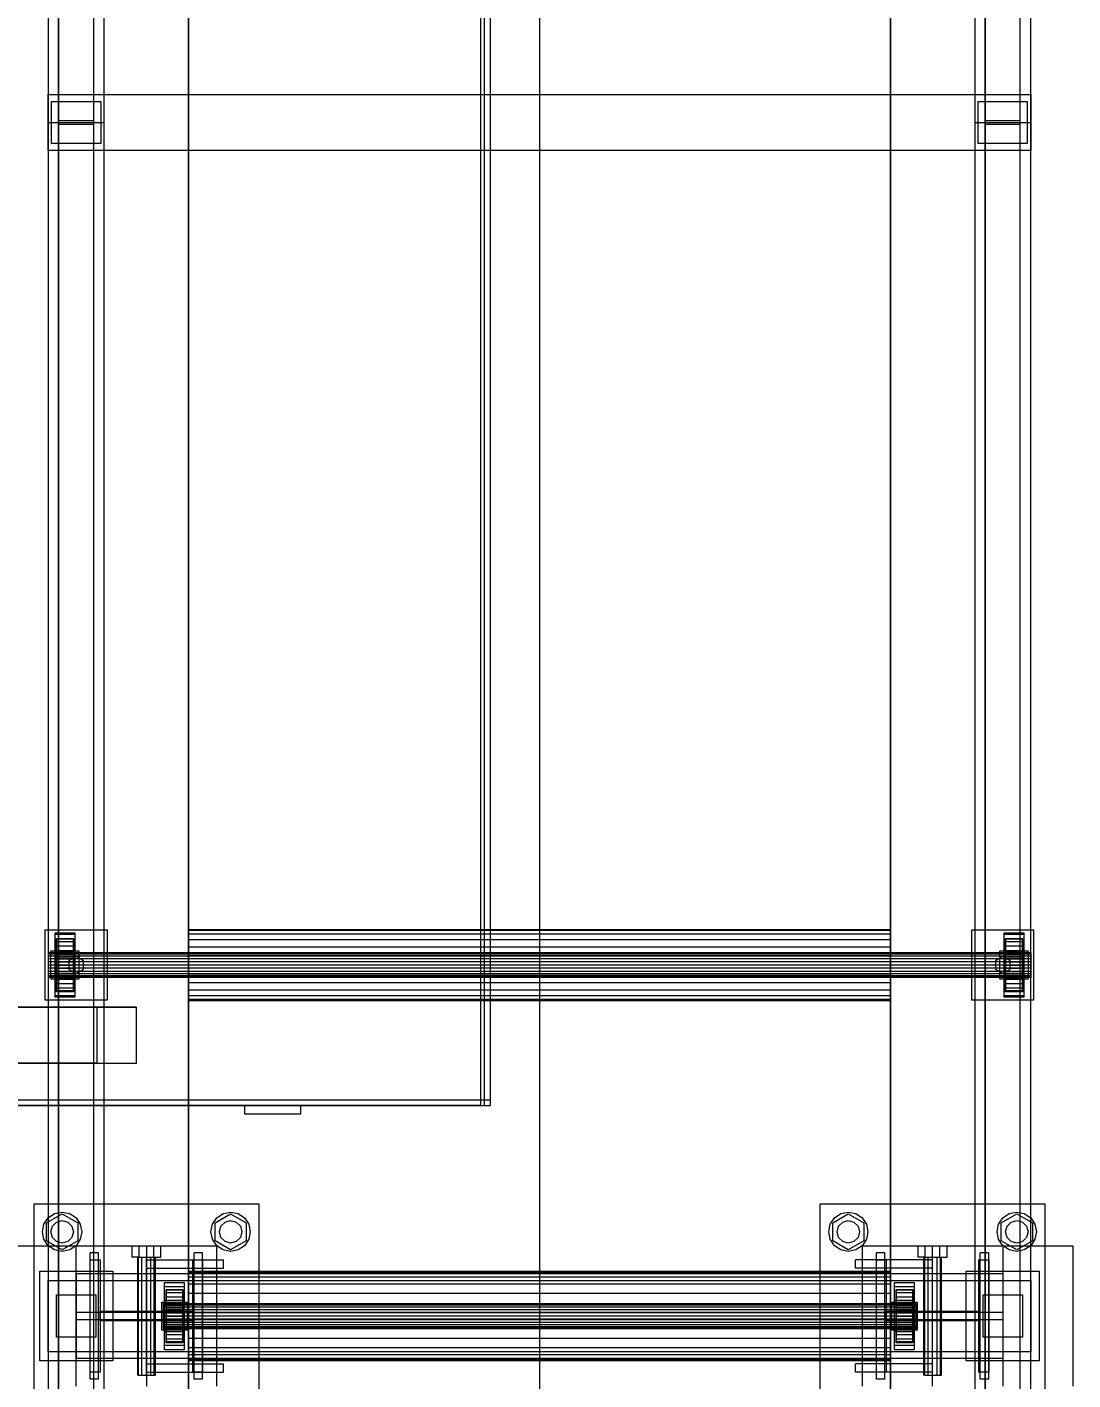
# Model space of a CAD drawing. Header units: millimetres. Extents: x -1970 to 59977, y -50268 to 6837.
# Drawn here: x 58874 to 59619, y -19446 to -18482 of the extents above; entities that cross this region are included whole.
import ezdxf

# ---------------------------------------------------------------- set-up
doc = ezdxf.new("R2010")
doc.units = ezdxf.units.MM
for name, color, linetype, lineweight in [('COTAS_P', 1, 'Continuous', 0), ('superior_C04', 7, 'Continuous', 0), ('superior_secador', 7, 'Continuous', 0)]:
    doc.layers.add(name, color=color, linetype=linetype, lineweight=lineweight)
doc.dimstyles.new('R19_100', dxfattribs={"dimtxt": 250, "dimasz": 150, "dimexe": 150, "dimexo": 80, "dimgap": 100, "dimtad": 1, "dimtih": 1, "dimtoh": 1, "dimdsep": 46, "dimcen": 0.09, "dimadec": 0, "dimazin": 0, "dimtfac": 1, "dimtdec": 4, "dimtofl": 0, "dimtmove": 0, "dimatfit": 3, "dimfxl": 1, "dimtolj": 1, "dimtzin": 0, "dimarcsym": 0})

# ---------------------------------------------------------------- blocks, each defined once
blk = doc.blocks.new('*D26')
at = {"layer": 'COTAS_P', "color": 0, "lineweight": -2, "transparency": 16777216}
for p, q in [((59159.25, -15400), (58189.25, -15400)), ((58339.25, -19600), (58339.25, -15550)), ((59159.25, -19750), (58189.25, -19750))]:
    blk.add_line(p, q, dxfattribs=at)
at = {"layer": 'COTAS_P', "color": 0, "transparency": 16777216}
for points in [[(58314.25, -15550), (58364.25, -15550), (58339.25, -15400)], [(58314.25, -19600), (58364.25, -19600), (58339.25, -19750)]]:
    blk.add_solid(points, dxfattribs=at)
at = {"layer": 'Defpoints', "color": 0, "transparency": 16777216}
for p in [(58339.25, -15400), (59239.25, -15400), (59239.25, -19750)]:
    blk.add_point(p, dxfattribs=at)

msp = doc.modelspace()

# ---------------------------------------------------------------- linework, layer by layer
at = {"layer": 'superior_C04'}
for p, q in [((58989.253, -19750), (58989.253, -15400)), ((59489.253, -15400), (59489.253, -19750)), ((58889.253, -17350), (58889.253, -18550)), ((58896.753, -17348.878), (58896.753, -18548.878)), ((58896.753, -18551.122), (58896.753, -17351.122)), ((58921.753, -18548.878), (58921.753, -17348.878)), ((58921.753, -18551.122), (58921.753, -17351.122)), ((58929.253, -18550), (58929.253, -17350)), ((59549.253, -17350), (59549.253, -18550)), ((59556.753, -17348.878), (59556.753, -18548.878)), ((59556.753, -18551.122), (59556.753, -17351.122)), ((59581.753, -18548.878), (59581.753, -17348.878)), ((59581.753, -18551.122), (59581.753, -17351.122)), ((59589.253, -18550), (59589.253, -17350)), ((58989.253, -18420), (58989.253, -19400)), ((59239.253, -18420), (59239.253, -19400)), ((59489.253, -19400), (59489.253, -18420)), ((58889.253, -18570), (58889.253, -18530)), ((58889.253, -18530), (59589.253, -18530)), ((58891.753, -18535), (58926.753, -18535)), ((58891.753, -18565), (58891.753, -18535)), ((58926.753, -18535), (58926.753, -18565)), ((59551.753, -18535), (59586.753, -18535)), ((59551.753, -18565), (59551.753, -18535)), ((59586.753, -18535), (59586.753, -18565)), ((59589.253, -18530), (59589.253, -18570)), ((58889.253, -18550), (58929.253, -18550)), ((58889.253, -18550), (58889.253, -19750)), ((58921.753, -18548.878), (58896.753, -18548.878)), ((58896.753, -18548.878), (58896.753, -18551.122)), ((58896.753, -19748.878), (58896.753, -18548.878)), ((58896.753, -18551.122), (58921.753, -18551.122)), ((58896.753, -18551.122), (58896.753, -19751.122)), ((58921.753, -18551.122), (58921.753, -18548.878)), ((58921.753, -19748.878), (58921.753, -18548.878)), ((58921.753, -19751.122), (58921.753, -18551.122)), ((58929.253, -19750), (58929.253, -18550)), ((59549.253, -18550), (59589.253, -18550)), ((59549.253, -18550), (59549.253, -19750)), ((59581.753, -18548.878), (59556.753, -18548.878)), ((59556.753, -18548.878), (59556.753, -18551.122)), ((59556.753, -19748.878), (59556.753, -18548.878)), ((59556.753, -18551.122), (59581.753, -18551.122)), ((59556.753, -18551.122), (59556.753, -19751.122)), ((59581.753, -18551.122), (59581.753, -18548.878)), ((59581.753, -19748.878), (59581.753, -18548.878)), ((59581.753, -19751.122), (59581.753, -18551.122)), ((59589.253, -19750), (59589.253, -18550)), ((58926.753, -18565), (58891.753, -18565)), ((59586.753, -18565), (59551.753, -18565)), ((59589.253, -18570), (58889.253, -18570)), ((58887.253, -19175), (58887.253, -19125)), ((58887.253, -19125), (58931.253, -19125)), ((58931.253, -19125), (58931.253, -19175)), ((58989.253, -19124.6), (58989.253, -19125.465)), ((58989.253, -19124.6), (59489.253, -19124.6)), ((58989.253, -19125.465), (58989.253, -19128.003)), ((59489.253, -19125.465), (58989.253, -19125.465)), ((59489.253, -19125.465), (59489.253, -19124.6)), ((59489.253, -19125.465), (59489.253, -19128.003)), ((59547.253, -19175), (59547.253, -19125)), ((59547.253, -19125), (59591.253, -19125)), ((59591.253, -19125), (59591.253, -19175)), ((58894.253, -19173), (58894.253, -19127)), ((58894.253, -19127), (58908.253, -19127)), ((58894.253, -19140), (58894.253, -19128)), ((58894.253, -19128), (58908.253, -19128)), ((58895.253, -19141), (58895.253, -19131)), ((58895.253, -19131), (58895.253, -19131.647)), ((58895.253, -19131), (58907.253, -19131)), ((58895.253, -19131.647), (58895.253, -19141.307)), ((58907.253, -19131.647), (58895.253, -19131.647)), ((58895.253, -19131.647), (58895.253, -19133.546)), ((58895.253, -19133.546), (58895.253, -19142.206)), ((58907.253, -19133.546), (58895.253, -19133.546)), ((58895.253, -19133.546), (58895.253, -19136.565)), ((58907.253, -19131.647), (58907.253, -19131)), ((58907.253, -19131), (58907.253, -19141)), ((58907.253, -19141.307), (58907.253, -19131.647)), ((58907.253, -19133.546), (58907.253, -19131.647)), ((58907.253, -19142.206), (58907.253, -19133.546)), ((58907.253, -19136.565), (58907.253, -19133.546)), ((58908.253, -19127), (58908.253, -19173)), ((58908.253, -19128), (58908.253, -19140)), ((58989.253, -19128.003), (58989.253, -19132.039)), ((59489.253, -19128.003), (58989.253, -19128.003)), ((58989.253, -19132.039), (58989.253, -19137.3)), ((59489.253, -19132.039), (58989.253, -19132.039)), ((59489.253, -19128.003), (59489.253, -19132.039)), ((59489.253, -19132.039), (59489.253, -19137.3)), ((59570.253, -19173), (59570.253, -19127)), ((59570.253, -19127), (59584.253, -19127)), ((59570.253, -19140), (59570.253, -19128)), ((59570.253, -19128), (59584.253, -19128)), ((59571.253, -19141), (59571.253, -19131)), ((59571.253, -19131), (59571.253, -19131.647)), ((59571.253, -19131), (59583.253, -19131)), ((59571.253, -19131.647), (59571.253, -19141.307)), ((59583.253, -19131.647), (59571.253, -19131.647)), ((59571.253, -19131.647), (59571.253, -19133.546)), ((59571.253, -19133.546), (59571.253, -19142.206)), ((59583.253, -19133.546), (59571.253, -19133.546)), ((59571.253, -19133.546), (59571.253, -19136.565)), ((59583.253, -19131.647), (59583.253, -19131)), ((59583.253, -19131), (59583.253, -19141)), ((59583.253, -19141.307), (59583.253, -19131.647)), ((59583.253, -19133.546), (59583.253, -19131.647)), ((59583.253, -19142.206), (59583.253, -19133.546)), ((59583.253, -19136.565), (59583.253, -19133.546)), ((59584.253, -19127), (59584.253, -19173)), ((59584.253, -19128), (59584.253, -19140)), ((58889.253, -19141), (58889.253, -19141.307)), ((58889.253, -19141), (59589.253, -19141)), ((58889.253, -19141.307), (58889.253, -19142.206)), ((59589.253, -19141.307), (58889.253, -19141.307)), ((58889.253, -19142.206), (58889.253, -19143.636)), ((59589.253, -19142.206), (58889.253, -19142.206)), ((58889.253, -19143.636), (58889.253, -19145.5)), ((59589.253, -19143.636), (58889.253, -19143.636)), ((58891.253, -19160), (58891.253, -19140)), ((58891.253, -19140), (58911.253, -19140)), ((58908.253, -19140), (58894.253, -19140)), ((58895.253, -19136.565), (58895.253, -19143.636)), ((58907.253, -19136.565), (58895.253, -19136.565)), ((58895.253, -19136.565), (58895.253, -19140.5)), ((58895.253, -19140.5), (58895.253, -19145.5)), ((58907.253, -19140.5), (58895.253, -19140.5)), ((58895.253, -19140.5), (58895.253, -19145.082)), ((58895.253, -19141.307), (58895.253, -19141)), ((58907.253, -19141), (58895.253, -19141)), ((58895.253, -19141.307), (58907.253, -19141.307)), ((58895.253, -19142.206), (58895.253, -19141.307)), ((58895.253, -19142.206), (58907.253, -19142.206)), ((58895.253, -19143.636), (58895.253, -19142.206)), ((58895.253, -19143.636), (58907.253, -19143.636)), ((58895.253, -19145.5), (58895.253, -19143.636)), ((58909.253, -19144), (58904.057, -19147)), ((58907.253, -19143.636), (58907.253, -19136.565)), ((58907.253, -19140.5), (58907.253, -19136.565)), ((58907.253, -19145.5), (58907.253, -19140.5)), ((58907.253, -19145.082), (58907.253, -19140.5)), ((58907.253, -19141), (58907.253, -19141.307)), ((58907.253, -19141.307), (58907.253, -19142.206)), ((58907.253, -19142.206), (58907.253, -19143.636)), ((58907.253, -19143.636), (58907.253, -19145.5)), ((58914.449, -19147), (58909.253, -19144)), ((58911.253, -19140), (58911.253, -19160)), ((58989.253, -19137.3), (58989.253, -19143.426)), ((59489.253, -19137.3), (58989.253, -19137.3)), ((58989.253, -19143.426), (58989.253, -19150)), ((59489.253, -19143.426), (58989.253, -19143.426)), ((59489.253, -19137.3), (59489.253, -19143.426)), ((59489.253, -19143.426), (59489.253, -19150)), ((59569.253, -19144), (59564.057, -19147)), ((59567.253, -19160), (59567.253, -19140)), ((59567.253, -19140), (59587.253, -19140)), ((59574.449, -19147), (59569.253, -19144)), ((59584.253, -19140), (59570.253, -19140)), ((59571.253, -19136.565), (59571.253, -19143.636)), ((59583.253, -19136.565), (59571.253, -19136.565)), ((59571.253, -19136.565), (59571.253, -19140.5)), ((59571.253, -19140.5), (59571.253, -19145.5)), ((59583.253, -19140.5), (59571.253, -19140.5)), ((59571.253, -19140.5), (59571.253, -19145.082)), ((59571.253, -19141.307), (59571.253, -19141)), ((59583.253, -19141), (59571.253, -19141)), ((59571.253, -19141.307), (59583.253, -19141.307)), ((59571.253, -19142.206), (59571.253, -19141.307)), ((59571.253, -19142.206), (59583.253, -19142.206)), ((59571.253, -19143.636), (59571.253, -19142.206)), ((59571.253, -19143.636), (59583.253, -19143.636)), ((59571.253, -19145.5), (59571.253, -19143.636)), ((59583.253, -19143.636), (59583.253, -19136.565)), ((59583.253, -19140.5), (59583.253, -19136.565)), ((59583.253, -19145.5), (59583.253, -19140.5)), ((59583.253, -19145.082), (59583.253, -19140.5)), ((59583.253, -19141), (59583.253, -19141.307)), ((59583.253, -19141.307), (59583.253, -19142.206)), ((59583.253, -19142.206), (59583.253, -19143.636)), ((59583.253, -19143.636), (59583.253, -19145.5)), ((59587.253, -19140), (59587.253, -19160)), ((59589.253, -19141.307), (59589.253, -19141)), ((59589.253, -19141.307), (59589.253, -19142.206)), ((59589.253, -19142.206), (59589.253, -19143.636)), ((59589.253, -19143.636), (59589.253, -19145.5)), ((58889.253, -19145.5), (58889.253, -19147.671)), ((59589.253, -19145.5), (58889.253, -19145.5)), ((58889.253, -19147.671), (58889.253, -19150)), ((59589.253, -19147.671), (58889.253, -19147.671)), ((58889.253, -19150), (58889.253, -19152.329)), ((59589.253, -19150), (58889.253, -19150)), ((58889.253, -19152.329), (58889.253, -19154.5)), ((59589.253, -19152.329), (58889.253, -19152.329)), ((58895.253, -19145.082), (58895.253, -19147.671)), ((58907.253, -19145.082), (58895.253, -19145.082)), ((58895.253, -19145.082), (58895.253, -19150)), ((58895.253, -19145.5), (58907.253, -19145.5)), ((58895.253, -19147.671), (58895.253, -19145.5)), ((58895.253, -19147.671), (58907.253, -19147.671)), ((58895.253, -19150), (58895.253, -19147.671)), ((58895.253, -19150), (58907.253, -19150)), ((58895.253, -19150), (58895.253, -19154.918)), ((58895.253, -19152.329), (58895.253, -19150)), ((58895.253, -19154.918), (58895.253, -19152.329)), ((58895.253, -19152.329), (58907.253, -19152.329)), ((58895.253, -19154.5), (58895.253, -19152.329)), ((58904.057, -19147), (58904.057, -19153)), ((58904.057, -19153), (58909.253, -19156)), ((58907.253, -19147.671), (58907.253, -19145.082)), ((58907.253, -19150), (58907.253, -19145.082)), ((58907.253, -19145.5), (58907.253, -19147.671)), ((58907.253, -19147.671), (58907.253, -19150)), ((58907.253, -19150), (58907.253, -19152.329)), ((58907.253, -19154.918), (58907.253, -19150)), ((58907.253, -19152.329), (58907.253, -19154.918)), ((58907.253, -19152.329), (58907.253, -19154.5)), ((58909.253, -19156), (58914.449, -19153)), ((58914.449, -19153), (58914.449, -19147)), ((58989.253, -19150), (58989.253, -19156.574)), ((59489.253, -19150), (58989.253, -19150)), ((59489.253, -19150), (59489.253, -19156.574)), ((59564.057, -19147), (59564.057, -19153)), ((59564.057, -19153), (59569.253, -19156)), ((59569.253, -19156), (59574.449, -19153)), ((59571.253, -19145.082), (59571.253, -19147.671)), ((59583.253, -19145.082), (59571.253, -19145.082)), ((59571.253, -19145.082), (59571.253, -19150)), ((59571.253, -19145.5), (59583.253, -19145.5)), ((59571.253, -19147.671), (59571.253, -19145.5)), ((59571.253, -19147.671), (59583.253, -19147.671)), ((59571.253, -19150), (59571.253, -19147.671)), ((59571.253, -19150), (59583.253, -19150)), ((59571.253, -19150), (59571.253, -19154.918)), ((59571.253, -19152.329), (59571.253, -19150)), ((59571.253, -19154.918), (59571.253, -19152.329)), ((59571.253, -19152.329), (59583.253, -19152.329)), ((59571.253, -19154.5), (59571.253, -19152.329)), ((59574.449, -19153), (59574.449, -19147)), ((59583.253, -19147.671), (59583.253, -19145.082)), ((59583.253, -19150), (59583.253, -19145.082)), ((59583.253, -19145.5), (59583.253, -19147.671)), ((59583.253, -19147.671), (59583.253, -19150)), ((59583.253, -19150), (59583.253, -19152.329)), ((59583.253, -19154.918), (59583.253, -19150)), ((59583.253, -19152.329), (59583.253, -19154.918)), ((59583.253, -19152.329), (59583.253, -19154.5)), ((59589.253, -19145.5), (59589.253, -19147.671)), ((59589.253, -19147.671), (59589.253, -19150)), ((59589.253, -19150), (59589.253, -19152.329)), ((59589.253, -19152.329), (59589.253, -19154.5)), ((58889.253, -19154.5), (58889.253, -19156.364)), ((59589.253, -19154.5), (58889.253, -19154.5)), ((58889.253, -19156.364), (58889.253, -19157.794)), ((59589.253, -19156.364), (58889.253, -19156.364)), ((58889.253, -19157.794), (58889.253, -19158.693)), ((59589.253, -19157.794), (58889.253, -19157.794)), ((58889.253, -19158.693), (58889.253, -19159)), ((59589.253, -19158.693), (58889.253, -19158.693)), ((59589.253, -19159), (58889.253, -19159)), ((58911.253, -19160), (58891.253, -19160)), ((58894.253, -19172), (58894.253, -19160)), ((58894.253, -19160), (58908.253, -19160)), ((58895.253, -19159.5), (58895.253, -19154.5)), ((58895.253, -19154.5), (58907.253, -19154.5)), ((58895.253, -19156.364), (58895.253, -19154.5)), ((58907.253, -19154.918), (58895.253, -19154.918)), ((58895.253, -19154.918), (58895.253, -19159.5)), ((58895.253, -19163.435), (58895.253, -19156.364)), ((58895.253, -19156.364), (58907.253, -19156.364)), ((58895.253, -19157.794), (58895.253, -19156.364)), ((58895.253, -19166.454), (58895.253, -19157.794)), ((58895.253, -19157.794), (58907.253, -19157.794)), ((58895.253, -19158.693), (58895.253, -19157.794)), ((58895.253, -19168.353), (58895.253, -19158.693)), ((58895.253, -19158.693), (58907.253, -19158.693)), ((58895.253, -19159), (58895.253, -19158.693)), ((58895.253, -19169), (58895.253, -19159)), ((58895.253, -19159), (58907.253, -19159)), ((58907.253, -19159.5), (58895.253, -19159.5)), ((58895.253, -19159.5), (58895.253, -19163.435)), ((58907.253, -19163.435), (58895.253, -19163.435)), ((58895.253, -19163.435), (58895.253, -19166.454)), ((58907.253, -19154.5), (58907.253, -19159.5)), ((58907.253, -19154.5), (58907.253, -19156.364)), ((58907.253, -19159.5), (58907.253, -19154.918)), ((58907.253, -19156.364), (58907.253, -19163.435)), ((58907.253, -19156.364), (58907.253, -19157.794)), ((58907.253, -19157.794), (58907.253, -19166.454)), ((58907.253, -19157.794), (58907.253, -19158.693)), ((58907.253, -19158.693), (58907.253, -19168.353)), ((58907.253, -19158.693), (58907.253, -19159)), ((58907.253, -19159), (58907.253, -19169)), ((58907.253, -19163.435), (58907.253, -19159.5)), ((58907.253, -19166.454), (58907.253, -19163.435)), ((58908.253, -19160), (58908.253, -19172)), ((58989.253, -19156.574), (58989.253, -19162.7)), ((59489.253, -19156.574), (58989.253, -19156.574)), ((58989.253, -19162.7), (58989.253, -19167.961)), ((59489.253, -19162.7), (58989.253, -19162.7)), ((59489.253, -19156.574), (59489.253, -19162.7)), ((59489.253, -19162.7), (59489.253, -19167.961)), ((59587.253, -19160), (59567.253, -19160)), ((59570.253, -19172), (59570.253, -19160)), ((59570.253, -19160), (59584.253, -19160)), ((59571.253, -19159.5), (59571.253, -19154.5)), ((59571.253, -19154.5), (59583.253, -19154.5)), ((59571.253, -19156.364), (59571.253, -19154.5)), ((59583.253, -19154.918), (59571.253, -19154.918)), ((59571.253, -19154.918), (59571.253, -19159.5)), ((59571.253, -19163.435), (59571.253, -19156.364)), ((59571.253, -19156.364), (59583.253, -19156.364)), ((59571.253, -19157.794), (59571.253, -19156.364)), ((59571.253, -19166.454), (59571.253, -19157.794)), ((59571.253, -19157.794), (59583.253, -19157.794)), ((59571.253, -19158.693), (59571.253, -19157.794)), ((59571.253, -19168.353), (59571.253, -19158.693)), ((59571.253, -19158.693), (59583.253, -19158.693)), ((59571.253, -19159), (59571.253, -19158.693)), ((59571.253, -19169), (59571.253, -19159)), ((59571.253, -19159), (59583.253, -19159)), ((59583.253, -19159.5), (59571.253, -19159.5)), ((59571.253, -19159.5), (59571.253, -19163.435)), ((59583.253, -19163.435), (59571.253, -19163.435)), ((59571.253, -19163.435), (59571.253, -19166.454)), ((59583.253, -19154.5), (59583.253, -19159.5)), ((59583.253, -19154.5), (59583.253, -19156.364)), ((59583.253, -19159.5), (59583.253, -19154.918)), ((59583.253, -19156.364), (59583.253, -19163.435)), ((59583.253, -19156.364), (59583.253, -19157.794)), ((59583.253, -19157.794), (59583.253, -19166.454)), ((59583.253, -19157.794), (59583.253, -19158.693)), ((59583.253, -19158.693), (59583.253, -19168.353)), ((59583.253, -19158.693), (59583.253, -19159)), ((59583.253, -19159), (59583.253, -19169)), ((59583.253, -19163.435), (59583.253, -19159.5)), ((59583.253, -19166.454), (59583.253, -19163.435)), ((59584.253, -19160), (59584.253, -19172)), ((59589.253, -19154.5), (59589.253, -19156.364)), ((59589.253, -19156.364), (59589.253, -19157.794)), ((59589.253, -19157.794), (59589.253, -19158.693)), ((59589.253, -19158.693), (59589.253, -19159)), ((58908.253, -19172), (58894.253, -19172)), ((58908.253, -19173), (58894.253, -19173)), ((58907.253, -19166.454), (58895.253, -19166.454)), ((58895.253, -19166.454), (58895.253, -19168.353)), ((58907.253, -19168.353), (58895.253, -19168.353)), ((58895.253, -19168.353), (58895.253, -19169)), ((58907.253, -19169), (58895.253, -19169)), ((58907.253, -19168.353), (58907.253, -19166.454)), ((58907.253, -19169), (58907.253, -19168.353)), ((58989.253, -19167.961), (58989.253, -19171.997)), ((59489.253, -19167.961), (58989.253, -19167.961)), ((58989.253, -19171.997), (58989.253, -19174.535)), ((59489.253, -19171.997), (58989.253, -19171.997)), ((59489.253, -19167.961), (59489.253, -19171.997)), ((59489.253, -19171.997), (59489.253, -19174.535)), ((59584.253, -19172), (59570.253, -19172)), ((59584.253, -19173), (59570.253, -19173)), ((59583.253, -19166.454), (59571.253, -19166.454)), ((59571.253, -19166.454), (59571.253, -19168.353)), ((59583.253, -19168.353), (59571.253, -19168.353)), ((59571.253, -19168.353), (59571.253, -19169)), ((59583.253, -19169), (59571.253, -19169)), ((59583.253, -19168.353), (59583.253, -19166.454)), ((59583.253, -19169), (59583.253, -19168.353)), ((58931.253, -19175), (58887.253, -19175)), ((58989.253, -19174.535), (58989.253, -19175.4)), ((59489.253, -19174.535), (58989.253, -19174.535)), ((59489.253, -19175.4), (58989.253, -19175.4)), ((59489.253, -19174.535), (59489.253, -19175.4)), ((59591.253, -19175), (59547.253, -19175)), ((58879.253, -19480), (58879.253, -19320)), ((58879.253, -19320), (59039.253, -19320)), ((58888.168, -19333.6), (58899.253, -19327.2)), ((58889.353, -19330.101), (58893.895, -19327.066)), ((58893.895, -19327.066), (58899.253, -19326)), ((58899.253, -19326), (58904.611, -19327.066)), ((58899.253, -19327.2), (58910.338, -19333.6)), ((58904.611, -19327.066), (58909.152, -19330.101)), ((59008.168, -19333.6), (59019.253, -19327.2)), ((59009.353, -19330.101), (59013.895, -19327.066)), ((59013.895, -19327.066), (59019.253, -19326)), ((59019.253, -19326), (59024.611, -19327.066)), ((59019.253, -19327.2), (59030.338, -19333.6)), ((59024.611, -19327.066), (59029.152, -19330.101)), ((59039.253, -19320), (59039.253, -19480)), ((59439.253, -19480), (59439.253, -19320)), ((59439.253, -19320), (59599.253, -19320)), ((59448.168, -19333.6), (59459.253, -19327.2)), ((59449.353, -19330.101), (59453.895, -19327.066)), ((59453.895, -19327.066), (59459.253, -19326)), ((59459.253, -19326), (59464.611, -19327.066)), ((59459.253, -19327.2), (59470.338, -19333.6)), ((59464.611, -19327.066), (59469.152, -19330.101)), ((59568.168, -19333.6), (59579.253, -19327.2)), ((59569.353, -19330.101), (59573.895, -19327.066)), ((59573.895, -19327.066), (59579.253, -19326)), ((59579.253, -19326), (59584.611, -19327.066)), ((59579.253, -19327.2), (59590.338, -19333.6)), ((59584.611, -19327.066), (59589.152, -19330.101)), ((59599.253, -19320), (59599.253, -19480)), ((58885.253, -19340), (58886.319, -19334.642)), ((58886.319, -19334.642), (58889.353, -19330.101)), ((58888.168, -19346.4), (58888.168, -19333.6)), ((58891.253, -19340), (58892.325, -19336)), ((58892.325, -19336), (58895.253, -19333.072)), ((58895.253, -19333.072), (58899.253, -19332)), ((58899.253, -19332), (58903.253, -19333.072)), ((58903.253, -19333.072), (58906.181, -19336)), ((58906.181, -19336), (58907.253, -19340)), ((58909.152, -19330.101), (58912.187, -19334.642)), ((58910.338, -19333.6), (58910.338, -19346.4)), ((58912.187, -19334.642), (58913.253, -19340)), ((59005.253, -19340), (59006.319, -19334.642)), ((59006.319, -19334.642), (59009.353, -19330.101)), ((59008.168, -19346.4), (59008.168, -19333.6)), ((59011.253, -19340), (59012.325, -19336)), ((59012.325, -19336), (59015.253, -19333.072)), ((59015.253, -19333.072), (59019.253, -19332)), ((59019.253, -19332), (59023.253, -19333.072)), ((59023.253, -19333.072), (59026.181, -19336)), ((59026.181, -19336), (59027.253, -19340)), ((59029.152, -19330.101), (59032.187, -19334.642)), ((59030.338, -19333.6), (59030.338, -19346.4)), ((59032.187, -19334.642), (59033.253, -19340)), ((59445.253, -19340), (59446.319, -19334.642)), ((59446.319, -19334.642), (59449.353, -19330.101)), ((59448.168, -19346.4), (59448.168, -19333.6)), ((59451.253, -19340), (59452.325, -19336)), ((59452.325, -19336), (59455.253, -19333.072)), ((59455.253, -19333.072), (59459.253, -19332)), ((59459.253, -19332), (59463.253, -19333.072)), ((59463.253, -19333.072), (59466.181, -19336)), ((59466.181, -19336), (59467.253, -19340)), ((59469.152, -19330.101), (59472.187, -19334.642)), ((59470.338, -19333.6), (59470.338, -19346.4)), ((59472.187, -19334.642), (59473.253, -19340)), ((59565.253, -19340), (59566.319, -19334.642)), ((59566.319, -19334.642), (59569.353, -19330.101)), ((59568.168, -19346.4), (59568.168, -19333.6)), ((59571.253, -19340), (59572.325, -19336)), ((59572.325, -19336), (59575.253, -19333.072)), ((59575.253, -19333.072), (59579.253, -19332)), ((59579.253, -19332), (59583.253, -19333.072)), ((59583.253, -19333.072), (59586.181, -19336)), ((59586.181, -19336), (59587.253, -19340)), ((59589.152, -19330.101), (59592.187, -19334.642)), ((59590.338, -19333.6), (59590.338, -19346.4)), ((59592.187, -19334.642), (59593.253, -19340)), ((58886.319, -19345.358), (58885.253, -19340)), ((58889.353, -19349.899), (58886.319, -19345.358)), ((58899.253, -19352.8), (58888.168, -19346.4)), ((58892.325, -19344), (58891.253, -19340)), ((58895.253, -19346.928), (58892.325, -19344)), ((58899.253, -19348), (58895.253, -19346.928)), ((58910.338, -19346.4), (58899.253, -19352.8)), ((58903.253, -19346.928), (58899.253, -19348)), ((58906.181, -19344), (58903.253, -19346.928)), ((58907.253, -19340), (58906.181, -19344)), ((58912.187, -19345.358), (58909.152, -19349.899)), ((58913.253, -19340), (58912.187, -19345.358)), ((59006.319, -19345.358), (59005.253, -19340)), ((59009.353, -19349.899), (59006.319, -19345.358)), ((59019.253, -19352.8), (59008.168, -19346.4)), ((59012.325, -19344), (59011.253, -19340)), ((59015.253, -19346.928), (59012.325, -19344)), ((59019.253, -19348), (59015.253, -19346.928)), ((59030.338, -19346.4), (59019.253, -19352.8)), ((59023.253, -19346.928), (59019.253, -19348)), ((59026.181, -19344), (59023.253, -19346.928)), ((59027.253, -19340), (59026.181, -19344)), ((59032.187, -19345.358), (59029.152, -19349.899)), ((59033.253, -19340), (59032.187, -19345.358)), ((59446.319, -19345.358), (59445.253, -19340)), ((59449.353, -19349.899), (59446.319, -19345.358)), ((59459.253, -19352.8), (59448.168, -19346.4)), ((59452.325, -19344), (59451.253, -19340)), ((59455.253, -19346.928), (59452.325, -19344)), ((59459.253, -19348), (59455.253, -19346.928)), ((59470.338, -19346.4), (59459.253, -19352.8)), ((59463.253, -19346.928), (59459.253, -19348)), ((59466.181, -19344), (59463.253, -19346.928)), ((59467.253, -19340), (59466.181, -19344)), ((59472.187, -19345.358), (59469.152, -19349.899)), ((59473.253, -19340), (59472.187, -19345.358)), ((59566.319, -19345.358), (59565.253, -19340)), ((59569.353, -19349.899), (59566.319, -19345.358)), ((59579.253, -19352.8), (59568.168, -19346.4)), ((59572.325, -19344), (59571.253, -19340)), ((59575.253, -19346.928), (59572.325, -19344)), ((59579.253, -19348), (59575.253, -19346.928)), ((59590.338, -19346.4), (59579.253, -19352.8)), ((59583.253, -19346.928), (59579.253, -19348)), ((59586.181, -19344), (59583.253, -19346.928)), ((59587.253, -19340), (59586.181, -19344)), ((59592.187, -19345.358), (59589.152, -19349.899)), ((59593.253, -19340), (59592.187, -19345.358)), ((58859.253, -19350), (58959.253, -19350)), ((58893.895, -19352.934), (58889.353, -19349.899)), ((58899.253, -19354), (58893.895, -19352.934)), ((58904.611, -19352.934), (58899.253, -19354)), ((58909.152, -19349.899), (58904.611, -19352.934)), ((58909.253, -19450), (58909.253, -19350)), ((58909.253, -19350), (59009.253, -19350)), ((58919.253, -19445), (58919.253, -19355)), ((58925.253, -19355), (58919.253, -19355)), ((58925.253, -19445), (58925.253, -19355)), ((58948.853, -19350), (58954.053, -19350)), ((58948.853, -19350), (58948.853, -19358)), ((58954.053, -19350), (58964.453, -19350)), ((58954.053, -19358), (58954.053, -19350)), ((58959.253, -19350), (58959.253, -19450)), ((58964.453, -19350), (58969.653, -19350)), ((58964.453, -19358), (58964.453, -19350)), ((58969.653, -19358), (58969.653, -19350)), ((58993.253, -19445), (58993.253, -19355)), ((58999.253, -19355), (58993.253, -19355)), ((58999.253, -19445), (58999.253, -19355)), ((59009.253, -19350), (59009.253, -19450)), ((59013.895, -19352.934), (59009.353, -19349.899)), ((59019.253, -19354), (59013.895, -19352.934)), ((59024.611, -19352.934), (59019.253, -19354)), ((59029.152, -19349.899), (59024.611, -19352.934)), ((59453.895, -19352.934), (59449.353, -19349.899)), ((59459.253, -19354), (59453.895, -19352.934)), ((59464.611, -19352.934), (59459.253, -19354)), ((59469.152, -19349.899), (59464.611, -19352.934)), ((59469.253, -19450), (59469.253, -19350)), ((59469.253, -19350), (59569.253, -19350)), ((59479.253, -19445), (59479.253, -19355)), ((59485.253, -19355), (59479.253, -19355)), ((59485.253, -19445), (59485.253, -19355)), ((59508.853, -19350), (59514.053, -19350)), ((59508.853, -19350), (59508.853, -19358)), ((59514.053, -19350), (59524.453, -19350)), ((59514.053, -19358), (59514.053, -19350)), ((59519.253, -19450), (59519.253, -19350)), ((59519.253, -19350), (59619.253, -19350)), ((59524.453, -19350), (59529.653, -19350)), ((59524.453, -19358), (59524.453, -19350)), ((59529.653, -19358), (59529.653, -19350)), ((59553.253, -19445), (59553.253, -19355)), ((59559.253, -19355), (59553.253, -19355)), ((59559.253, -19445), (59559.253, -19355)), ((59569.253, -19350), (59569.253, -19450)), ((59573.895, -19352.934), (59569.353, -19349.899)), ((59579.253, -19354), (59573.895, -19352.934)), ((59584.611, -19352.934), (59579.253, -19354)), ((59589.152, -19349.899), (59584.611, -19352.934)), ((59619.253, -19350), (59619.253, -19450)), ((58919.253, -19440), (58919.253, -19360)), ((58919.253, -19360), (58926.253, -19360)), ((58926.253, -19360), (58926.253, -19440)), ((58954.053, -19358), (58948.853, -19358)), ((58952.853, -19358), (58953.71, -19358)), ((58952.853, -19358), (58952.853, -19442)), ((58953.71, -19358), (58956.053, -19358)), ((58953.71, -19442), (58953.71, -19358)), ((58954.053, -19358), (58964.453, -19358)), ((58956.053, -19358), (58959.253, -19358)), ((58956.053, -19442), (58956.053, -19358)), ((58959.253, -19358), (58962.453, -19358)), ((58959.253, -19442), (58959.253, -19358)), ((58959.253, -19360), (59014.253, -19360)), ((58959.253, -19366), (58959.253, -19360)), ((58959.253, -19366), (59014.253, -19366)), ((58962.453, -19358), (58964.796, -19358)), ((58962.453, -19442), (58962.453, -19358)), ((58964.453, -19358), (58969.653, -19358)), ((58964.796, -19358), (58965.653, -19358)), ((58964.796, -19442), (58964.796, -19358)), ((58965.653, -19442), (58965.653, -19358)), ((58992.253, -19440), (58992.253, -19360)), ((58992.253, -19360), (58999.253, -19360)), ((58999.253, -19360), (58999.253, -19440)), ((59014.253, -19366), (59014.253, -19360)), ((59519.253, -19360), (59464.253, -19360)), ((59464.253, -19366), (59464.253, -19360)), ((59519.253, -19366), (59464.253, -19366)), ((59479.253, -19440), (59479.253, -19360)), ((59479.253, -19360), (59486.253, -19360)), ((59486.253, -19360), (59486.253, -19440)), ((59514.053, -19358), (59508.853, -19358)), ((59512.853, -19358), (59513.71, -19358)), ((59512.853, -19358), (59512.853, -19442)), ((59513.71, -19358), (59516.053, -19358)), ((59513.71, -19442), (59513.71, -19358)), ((59514.053, -19358), (59524.453, -19358)), ((59516.053, -19358), (59519.253, -19358)), ((59516.053, -19442), (59516.053, -19358)), ((59519.253, -19358), (59522.453, -19358)), ((59519.253, -19442), (59519.253, -19358)), ((59519.253, -19366), (59519.253, -19360)), ((59522.453, -19358), (59524.796, -19358)), ((59522.453, -19442), (59522.453, -19358)), ((59524.453, -19358), (59529.653, -19358)), ((59524.796, -19358), (59525.653, -19358)), ((59524.796, -19442), (59524.796, -19358)), ((59525.653, -19442), (59525.653, -19358)), ((59552.253, -19440), (59552.253, -19360)), ((59552.253, -19360), (59559.253, -19360)), ((59559.253, -19360), (59559.253, -19440)), ((58883.253, -19432), (58883.253, -19368)), ((58883.253, -19368), (58935.253, -19368)), ((58889.253, -19425.4), (58889.253, -19374.6)), ((58889.253, -19374.6), (59589.253, -19374.6)), ((58909.253, -19370), (58909.253, -19430)), ((59569.253, -19370), (58909.253, -19370)), ((58935.253, -19368), (58935.253, -19432)), ((58989.253, -19368), (58989.253, -19369.09)), ((58989.253, -19368), (59489.253, -19368)), ((58989.253, -19369.09), (58989.253, -19372.287)), ((59489.253, -19369.09), (58989.253, -19369.09)), ((58989.253, -19372.287), (58989.253, -19377.373)), ((59489.253, -19372.287), (58989.253, -19372.287)), ((59489.253, -19369.09), (59489.253, -19368)), ((59489.253, -19369.09), (59489.253, -19372.287)), ((59489.253, -19372.287), (59489.253, -19377.373)), ((59543.253, -19432), (59543.253, -19368)), ((59543.253, -19368), (59595.253, -19368)), ((59569.253, -19370), (59569.253, -19430)), ((59589.253, -19374.6), (59589.253, -19425.4)), ((59595.253, -19368), (59595.253, -19432)), ((58895.253, -19415), (58895.253, -19385)), ((58895.253, -19385), (58923.253, -19385)), ((58923.253, -19385), (58923.253, -19415)), ((58972.253, -19424), (58972.253, -19376)), ((58972.253, -19376), (58986.253, -19376)), ((58972.253, -19389), (58972.253, -19379)), ((58972.253, -19379), (58986.253, -19379)), ((58973.253, -19391), (58973.253, -19381)), ((58973.253, -19381), (58973.253, -19381.647)), ((58973.253, -19381), (58985.253, -19381)), ((58973.253, -19381.647), (58973.253, -19391.307)), ((58985.253, -19381.647), (58973.253, -19381.647)), ((58973.253, -19381.647), (58973.253, -19383.546)), ((58973.253, -19383.546), (58973.253, -19392.206)), ((58985.253, -19383.546), (58973.253, -19383.546)), ((58973.253, -19383.546), (58973.253, -19386.565)), ((58985.253, -19381.647), (58985.253, -19381)), ((58985.253, -19381), (58985.253, -19391)), ((58985.253, -19391.307), (58985.253, -19381.647)), ((58985.253, -19383.546), (58985.253, -19381.647)), ((58985.253, -19392.206), (58985.253, -19383.546)), ((58985.253, -19386.565), (58985.253, -19383.546)), ((58986.253, -19376), (58986.253, -19424)), ((58986.253, -19379), (58986.253, -19389)), ((58989.253, -19377.373), (58989.253, -19384)), ((59489.253, -19377.373), (58989.253, -19377.373)), ((58989.253, -19384), (58989.253, -19391.718)), ((59489.253, -19384), (58989.253, -19384)), ((59489.253, -19377.373), (59489.253, -19384)), ((59489.253, -19384), (59489.253, -19391.718)), ((59492.253, -19424), (59492.253, -19376)), ((59492.253, -19376), (59506.253, -19376)), ((59492.253, -19389), (59492.253, -19379)), ((59492.253, -19379), (59506.253, -19379)), ((59493.253, -19391), (59493.253, -19381)), ((59493.253, -19381), (59493.253, -19381.647)), ((59493.253, -19381), (59505.253, -19381)), ((59493.253, -19381.647), (59493.253, -19391.307)), ((59505.253, -19381.647), (59493.253, -19381.647)), ((59493.253, -19381.647), (59493.253, -19383.546)), ((59493.253, -19383.546), (59493.253, -19392.206)), ((59505.253, -19383.546), (59493.253, -19383.546)), ((59493.253, -19383.546), (59493.253, -19386.565)), ((59505.253, -19381.647), (59505.253, -19381)), ((59505.253, -19381), (59505.253, -19391)), ((59505.253, -19391.307), (59505.253, -19381.647)), ((59505.253, -19383.546), (59505.253, -19381.647)), ((59505.253, -19392.206), (59505.253, -19383.546)), ((59505.253, -19386.565), (59505.253, -19383.546)), ((59506.253, -19376), (59506.253, -19424)), ((59506.253, -19379), (59506.253, -19389)), ((59555.253, -19415), (59555.253, -19385)), ((59555.253, -19385), (59583.253, -19385)), ((59583.253, -19385), (59583.253, -19415)), ((58970.253, -19390), (58988.253, -19390)), ((58970.253, -19410), (58970.253, -19390)), ((58971.253, -19391), (58971.253, -19391.307)), ((58971.253, -19391), (59507.253, -19391)), ((58971.253, -19391.307), (58971.253, -19392.206)), ((59507.253, -19391.307), (58971.253, -19391.307)), ((58971.253, -19392.206), (58971.253, -19393.636)), ((59507.253, -19392.206), (58971.253, -19392.206)), ((58971.253, -19393.636), (58971.253, -19395.5)), ((59507.253, -19393.636), (58971.253, -19393.636)), ((58986.253, -19389), (58972.253, -19389)), ((58973.253, -19386.565), (58973.253, -19393.636)), ((58985.253, -19386.565), (58973.253, -19386.565)), ((58973.253, -19386.565), (58973.253, -19390.5)), ((58973.253, -19390.5), (58973.253, -19395.5)), ((58985.253, -19390.5), (58973.253, -19390.5)), ((58973.253, -19390.5), (58973.253, -19395.082)), ((58973.253, -19391.307), (58973.253, -19391)), ((58985.253, -19391), (58973.253, -19391)), ((58973.253, -19391.307), (58985.253, -19391.307)), ((58973.253, -19392.206), (58973.253, -19391.307)), ((58973.253, -19392.206), (58985.253, -19392.206)), ((58973.253, -19393.636), (58973.253, -19392.206)), ((58973.253, -19393.636), (58985.253, -19393.636)), ((58973.253, -19395.5), (58973.253, -19393.636)), ((58973.253, -19395.082), (58973.253, -19397.671)), ((58985.253, -19395.082), (58973.253, -19395.082)), ((58973.253, -19395.082), (58973.253, -19400)), ((58985.253, -19393.636), (58985.253, -19386.565)), ((58985.253, -19390.5), (58985.253, -19386.565)), ((58985.253, -19395.5), (58985.253, -19390.5)), ((58985.253, -19395.082), (58985.253, -19390.5)), ((58985.253, -19391), (58985.253, -19391.307)), ((58985.253, -19391.307), (58985.253, -19392.206)), ((58985.253, -19392.206), (58985.253, -19393.636)), ((58985.253, -19393.636), (58985.253, -19395.5)), ((58985.253, -19397.671), (58985.253, -19395.082)), ((58985.253, -19400), (58985.253, -19395.082)), ((58988.253, -19390), (58988.253, -19410)), ((58989.253, -19391.718), (58989.253, -19400)), ((59489.253, -19391.718), (58989.253, -19391.718)), ((59489.253, -19391.718), (59489.253, -19400)), ((59490.253, -19390), (59508.253, -19390)), ((59490.253, -19410), (59490.253, -19390)), ((59506.253, -19389), (59492.253, -19389)), ((59493.253, -19386.565), (59493.253, -19393.636)), ((59505.253, -19386.565), (59493.253, -19386.565)), ((59493.253, -19386.565), (59493.253, -19390.5)), ((59493.253, -19390.5), (59493.253, -19395.5)), ((59505.253, -19390.5), (59493.253, -19390.5)), ((59493.253, -19390.5), (59493.253, -19395.082)), ((59493.253, -19391.307), (59493.253, -19391)), ((59505.253, -19391), (59493.253, -19391)), ((59493.253, -19391.307), (59505.253, -19391.307)), ((59493.253, -19392.206), (59493.253, -19391.307)), ((59493.253, -19392.206), (59505.253, -19392.206)), ((59493.253, -19393.636), (59493.253, -19392.206)), ((59493.253, -19393.636), (59505.253, -19393.636)), ((59493.253, -19395.5), (59493.253, -19393.636)), ((59493.253, -19395.082), (59493.253, -19397.671)), ((59505.253, -19395.082), (59493.253, -19395.082)), ((59493.253, -19395.082), (59493.253, -19400)), ((59505.253, -19393.636), (59505.253, -19386.565)), ((59505.253, -19390.5), (59505.253, -19386.565)), ((59505.253, -19395.5), (59505.253, -19390.5)), ((59505.253, -19395.082), (59505.253, -19390.5)), ((59505.253, -19391), (59505.253, -19391.307)), ((59505.253, -19391.307), (59505.253, -19392.206)), ((59505.253, -19392.206), (59505.253, -19393.636)), ((59505.253, -19393.636), (59505.253, -19395.5)), ((59505.253, -19397.671), (59505.253, -19395.082)), ((59505.253, -19400), (59505.253, -19395.082)), ((59507.253, -19391.307), (59507.253, -19391)), ((59507.253, -19391.307), (59507.253, -19392.206)), ((59507.253, -19392.206), (59507.253, -19393.636)), ((59507.253, -19393.636), (59507.253, -19395.5)), ((59508.253, -19390), (59508.253, -19410)), ((58909.253, -19397.5), (58909.253, -19402.5)), ((59569.253, -19397.5), (58909.253, -19397.5)), ((58909.253, -19402.5), (59569.253, -19402.5)), ((58926.253, -19403.5), (58926.253, -19396.5)), ((58926.253, -19396.5), (58992.253, -19396.5)), ((58992.253, -19403.5), (58926.253, -19403.5)), ((58971.253, -19395.5), (58971.253, -19397.671)), ((59507.253, -19395.5), (58971.253, -19395.5)), ((58971.253, -19397.671), (58971.253, -19400)), ((59507.253, -19397.671), (58971.253, -19397.671)), ((58971.253, -19400), (58971.253, -19402.329)), ((59507.253, -19400), (58971.253, -19400)), ((58971.253, -19402.329), (58971.253, -19404.5)), ((59507.253, -19402.329), (58971.253, -19402.329)), ((58971.253, -19404.5), (58971.253, -19406.364)), ((59507.253, -19404.5), (58971.253, -19404.5)), ((58973.253, -19395.5), (58985.253, -19395.5)), ((58973.253, -19397.671), (58973.253, -19395.5)), ((58973.253, -19397.671), (58985.253, -19397.671)), ((58973.253, -19400), (58973.253, -19397.671)), ((58973.253, -19400), (58985.253, -19400)), ((58973.253, -19400), (58973.253, -19404.918)), ((58973.253, -19402.329), (58973.253, -19400)), ((58973.253, -19404.918), (58973.253, -19402.329)), ((58973.253, -19402.329), (58985.253, -19402.329)), ((58973.253, -19404.5), (58973.253, -19402.329)), ((58973.253, -19409.5), (58973.253, -19404.5)), ((58973.253, -19404.5), (58985.253, -19404.5)), ((58973.253, -19406.364), (58973.253, -19404.5)), ((58985.253, -19395.5), (58985.253, -19397.671)), ((58985.253, -19397.671), (58985.253, -19400)), ((58985.253, -19400), (58985.253, -19402.329)), ((58985.253, -19404.918), (58985.253, -19400)), ((58985.253, -19402.329), (58985.253, -19404.918)), ((58985.253, -19402.329), (58985.253, -19404.5)), ((58985.253, -19404.5), (58985.253, -19409.5)), ((58985.253, -19404.5), (58985.253, -19406.364)), ((59239.253, -19400), (58989.253, -19400)), ((58989.253, -19400), (58989.253, -19750)), ((58989.253, -19400), (58989.253, -19408.282)), ((59489.253, -19400), (58989.253, -19400)), ((58992.253, -19396.5), (58992.253, -19403.5)), ((59489.253, -19400), (59239.253, -19400)), ((59239.253, -19400), (59239.253, -19750)), ((59486.253, -19403.5), (59486.253, -19396.5)), ((59486.253, -19396.5), (59552.253, -19396.5)), ((59552.253, -19403.5), (59486.253, -19403.5)), ((59489.253, -19750), (59489.253, -19400)), ((59489.253, -19400), (59489.253, -19408.282)), ((59493.253, -19395.5), (59505.253, -19395.5)), ((59493.253, -19397.671), (59493.253, -19395.5)), ((59493.253, -19397.671), (59505.253, -19397.671)), ((59493.253, -19400), (59493.253, -19397.671)), ((59493.253, -19400), (59505.253, -19400)), ((59493.253, -19400), (59493.253, -19404.918)), ((59493.253, -19402.329), (59493.253, -19400)), ((59493.253, -19404.918), (59493.253, -19402.329)), ((59493.253, -19402.329), (59505.253, -19402.329)), ((59493.253, -19404.5), (59493.253, -19402.329)), ((59493.253, -19409.5), (59493.253, -19404.5)), ((59493.253, -19404.5), (59505.253, -19404.5)), ((59493.253, -19406.364), (59493.253, -19404.5)), ((59505.253, -19395.5), (59505.253, -19397.671)), ((59505.253, -19397.671), (59505.253, -19400)), ((59505.253, -19400), (59505.253, -19402.329)), ((59505.253, -19404.918), (59505.253, -19400)), ((59505.253, -19402.329), (59505.253, -19404.918)), ((59505.253, -19402.329), (59505.253, -19404.5)), ((59505.253, -19404.5), (59505.253, -19409.5)), ((59505.253, -19404.5), (59505.253, -19406.364)), ((59507.253, -19395.5), (59507.253, -19397.671)), ((59507.253, -19397.671), (59507.253, -19400)), ((59507.253, -19400), (59507.253, -19402.329)), ((59507.253, -19402.329), (59507.253, -19404.5)), ((59507.253, -19404.5), (59507.253, -19406.364)), ((59552.253, -19396.5), (59552.253, -19403.5)), ((59569.253, -19397.5), (59569.253, -19402.5)), ((58988.253, -19410), (58970.253, -19410)), ((58971.253, -19406.364), (58971.253, -19407.794)), ((59507.253, -19406.364), (58971.253, -19406.364)), ((58971.253, -19407.794), (58971.253, -19408.693)), ((59507.253, -19407.794), (58971.253, -19407.794)), ((58971.253, -19408.693), (58971.253, -19409)), ((59507.253, -19408.693), (58971.253, -19408.693)), ((59507.253, -19409), (58971.253, -19409)), ((58972.253, -19421), (58972.253, -19411)), ((58972.253, -19411), (58986.253, -19411)), ((58985.253, -19404.918), (58973.253, -19404.918)), ((58973.253, -19404.918), (58973.253, -19409.5)), ((58973.253, -19413.435), (58973.253, -19406.364)), ((58973.253, -19406.364), (58985.253, -19406.364)), ((58973.253, -19407.794), (58973.253, -19406.364)), ((58973.253, -19416.454), (58973.253, -19407.794)), ((58973.253, -19407.794), (58985.253, -19407.794)), ((58973.253, -19408.693), (58973.253, -19407.794)), ((58973.253, -19418.353), (58973.253, -19408.693)), ((58973.253, -19408.693), (58985.253, -19408.693)), ((58973.253, -19409), (58973.253, -19408.693)), ((58973.253, -19419), (58973.253, -19409)), ((58973.253, -19409), (58985.253, -19409)), ((58985.253, -19409.5), (58973.253, -19409.5)), ((58973.253, -19409.5), (58973.253, -19413.435)), ((58985.253, -19413.435), (58973.253, -19413.435)), ((58973.253, -19413.435), (58973.253, -19416.454)), ((58985.253, -19409.5), (58985.253, -19404.918)), ((58985.253, -19406.364), (58985.253, -19413.435)), ((58985.253, -19406.364), (58985.253, -19407.794)), ((58985.253, -19407.794), (58985.253, -19416.454)), ((58985.253, -19407.794), (58985.253, -19408.693)), ((58985.253, -19408.693), (58985.253, -19418.353)), ((58985.253, -19408.693), (58985.253, -19409)), ((58985.253, -19409), (58985.253, -19419)), ((58985.253, -19413.435), (58985.253, -19409.5)), ((58985.253, -19416.454), (58985.253, -19413.435)), ((58986.253, -19411), (58986.253, -19421)), ((58989.253, -19408.282), (58989.253, -19416)), ((59489.253, -19408.282), (58989.253, -19408.282)), ((59489.253, -19408.282), (59489.253, -19416)), ((59508.253, -19410), (59490.253, -19410)), ((59492.253, -19421), (59492.253, -19411)), ((59492.253, -19411), (59506.253, -19411)), ((59505.253, -19404.918), (59493.253, -19404.918)), ((59493.253, -19404.918), (59493.253, -19409.5)), ((59493.253, -19413.435), (59493.253, -19406.364)), ((59493.253, -19406.364), (59505.253, -19406.364)), ((59493.253, -19407.794), (59493.253, -19406.364)), ((59493.253, -19416.454), (59493.253, -19407.794)), ((59493.253, -19407.794), (59505.253, -19407.794)), ((59493.253, -19408.693), (59493.253, -19407.794)), ((59493.253, -19418.353), (59493.253, -19408.693)), ((59493.253, -19408.693), (59505.253, -19408.693)), ((59493.253, -19409), (59493.253, -19408.693)), ((59493.253, -19419), (59493.253, -19409)), ((59493.253, -19409), (59505.253, -19409)), ((59505.253, -19409.5), (59493.253, -19409.5)), ((59493.253, -19409.5), (59493.253, -19413.435)), ((59505.253, -19413.435), (59493.253, -19413.435)), ((59493.253, -19413.435), (59493.253, -19416.454)), ((59505.253, -19409.5), (59505.253, -19404.918)), ((59505.253, -19406.364), (59505.253, -19413.435)), ((59505.253, -19406.364), (59505.253, -19407.794)), ((59505.253, -19407.794), (59505.253, -19416.454)), ((59505.253, -19407.794), (59505.253, -19408.693)), ((59505.253, -19408.693), (59505.253, -19418.353)), ((59505.253, -19408.693), (59505.253, -19409)), ((59505.253, -19409), (59505.253, -19419)), ((59505.253, -19413.435), (59505.253, -19409.5)), ((59505.253, -19416.454), (59505.253, -19413.435)), ((59506.253, -19411), (59506.253, -19421)), ((59507.253, -19406.364), (59507.253, -19407.794)), ((59507.253, -19407.794), (59507.253, -19408.693)), ((59507.253, -19408.693), (59507.253, -19409)), ((58923.253, -19415), (58895.253, -19415)), ((58986.253, -19421), (58972.253, -19421)), ((58986.253, -19424), (58972.253, -19424)), ((58985.253, -19416.454), (58973.253, -19416.454)), ((58973.253, -19416.454), (58973.253, -19418.353)), ((58985.253, -19418.353), (58973.253, -19418.353)), ((58973.253, -19418.353), (58973.253, -19419)), ((58985.253, -19419), (58973.253, -19419)), ((58985.253, -19418.353), (58985.253, -19416.454)), ((58985.253, -19419), (58985.253, -19418.353)), ((58989.253, -19416), (58989.253, -19422.627)), ((59489.253, -19416), (58989.253, -19416)), ((58989.253, -19422.627), (58989.253, -19427.713)), ((59489.253, -19422.627), (58989.253, -19422.627)), ((59489.253, -19416), (59489.253, -19422.627)), ((59489.253, -19422.627), (59489.253, -19427.713)), ((59506.253, -19421), (59492.253, -19421)), ((59506.253, -19424), (59492.253, -19424)), ((59505.253, -19416.454), (59493.253, -19416.454)), ((59493.253, -19416.454), (59493.253, -19418.353)), ((59505.253, -19418.353), (59493.253, -19418.353)), ((59493.253, -19418.353), (59493.253, -19419)), ((59505.253, -19419), (59493.253, -19419)), ((59505.253, -19418.353), (59505.253, -19416.454)), ((59505.253, -19419), (59505.253, -19418.353)), ((59583.253, -19415), (59555.253, -19415)), ((58935.253, -19432), (58883.253, -19432)), ((59589.253, -19425.4), (58889.253, -19425.4)), ((58909.253, -19430), (59569.253, -19430)), ((58989.253, -19427.713), (58989.253, -19430.91)), ((59489.253, -19427.713), (58989.253, -19427.713)), ((58989.253, -19430.91), (58989.253, -19432)), ((59489.253, -19430.91), (58989.253, -19430.91)), ((59489.253, -19432), (58989.253, -19432)), ((59489.253, -19427.713), (59489.253, -19430.91)), ((59489.253, -19430.91), (59489.253, -19432)), ((59595.253, -19432), (59543.253, -19432)), ((58926.253, -19440), (58919.253, -19440)), ((58953.71, -19442), (58952.853, -19442)), ((58953.71, -19442), (58956.053, -19442)), ((58956.053, -19442), (58959.253, -19442)), ((58959.253, -19434), (59014.253, -19434)), ((58959.253, -19440), (58959.253, -19434)), ((58959.253, -19440), (59014.253, -19440)), ((58959.253, -19442), (58962.453, -19442)), ((58962.453, -19442), (58964.796, -19442)), ((58964.796, -19442), (58965.653, -19442)), ((58999.253, -19440), (58992.253, -19440)), ((59014.253, -19440), (59014.253, -19434)), ((59519.253, -19434), (59464.253, -19434)), ((59464.253, -19440), (59464.253, -19434)), ((59519.253, -19440), (59464.253, -19440)), ((59486.253, -19440), (59479.253, -19440)), ((59513.71, -19442), (59512.853, -19442)), ((59513.71, -19442), (59516.053, -19442)), ((59516.053, -19442), (59519.253, -19442)), ((59519.253, -19440), (59519.253, -19434)), ((59519.253, -19442), (59522.453, -19442)), ((59522.453, -19442), (59524.796, -19442)), ((59524.796, -19442), (59525.653, -19442)), ((59559.253, -19440), (59552.253, -19440)), ((58925.253, -19445), (58919.253, -19445)), ((58999.253, -19445), (58993.253, -19445)), ((59485.253, -19445), (59479.253, -19445)), ((59559.253, -19445), (59553.253, -19445))]:
    msp.add_line(p, q, dxfattribs=at)
at = {"layer": 'superior_secador'}
for p, q in [((59197.182, -16750), (59197.182, -19250)), ((59200.01, -19250), (59200.01, -16750)), ((59204.253, -19250), (59204.253, -16750)), ((58663.898, -19180), (58923.898, -19180)), ((58952.182, -19180), (58692.182, -19180)), ((58923.898, -19180), (58923.898, -19220)), ((58923.898, -19180), (58952.182, -19180)), ((58952.182, -19220), (58952.182, -19180)), ((58923.898, -19220), (58663.898, -19220)), ((58692.182, -19220), (58952.182, -19220)), ((58923.898, -19220), (58952.182, -19220)), ((58699.253, -19246), (59204.253, -19246)), ((58699.253, -19250), (59200.01, -19250)), ((59197.182, -19250), (58699.253, -19250)), ((58699.253, -19250), (59204.253, -19250)), ((59029.253, -19250), (59069.253, -19250)), ((59029.253, -19250), (59029.253, -19256)), ((59069.253, -19256), (59069.253, -19250)), ((59197.182, -19250), (59200.01, -19250)), ((59200.01, -19250), (59204.253, -19250)), ((59204.253, -19250), (59204.253, -19246)), ((59029.253, -19256), (59069.253, -19256))]:
    msp.add_line(p, q, dxfattribs=at)

# ---------------------------------------------------------------- dimensions: what is measured, and where the dimension line sits
at = {"layer": 'COTAS_P'}
dim = msp.add_aligned_dim(p1=(59239.253, -19750), p2=(59239.253, -15400), distance=900, text='<> P', dimstyle='R19_100', dxfattribs=at)
dim.commit()
dim.dimension.update_dxf_attribs({"geometry": '*D26', "text_midpoint": (58339.253, -17575)})

doc.saveas('drawing.dxf')
